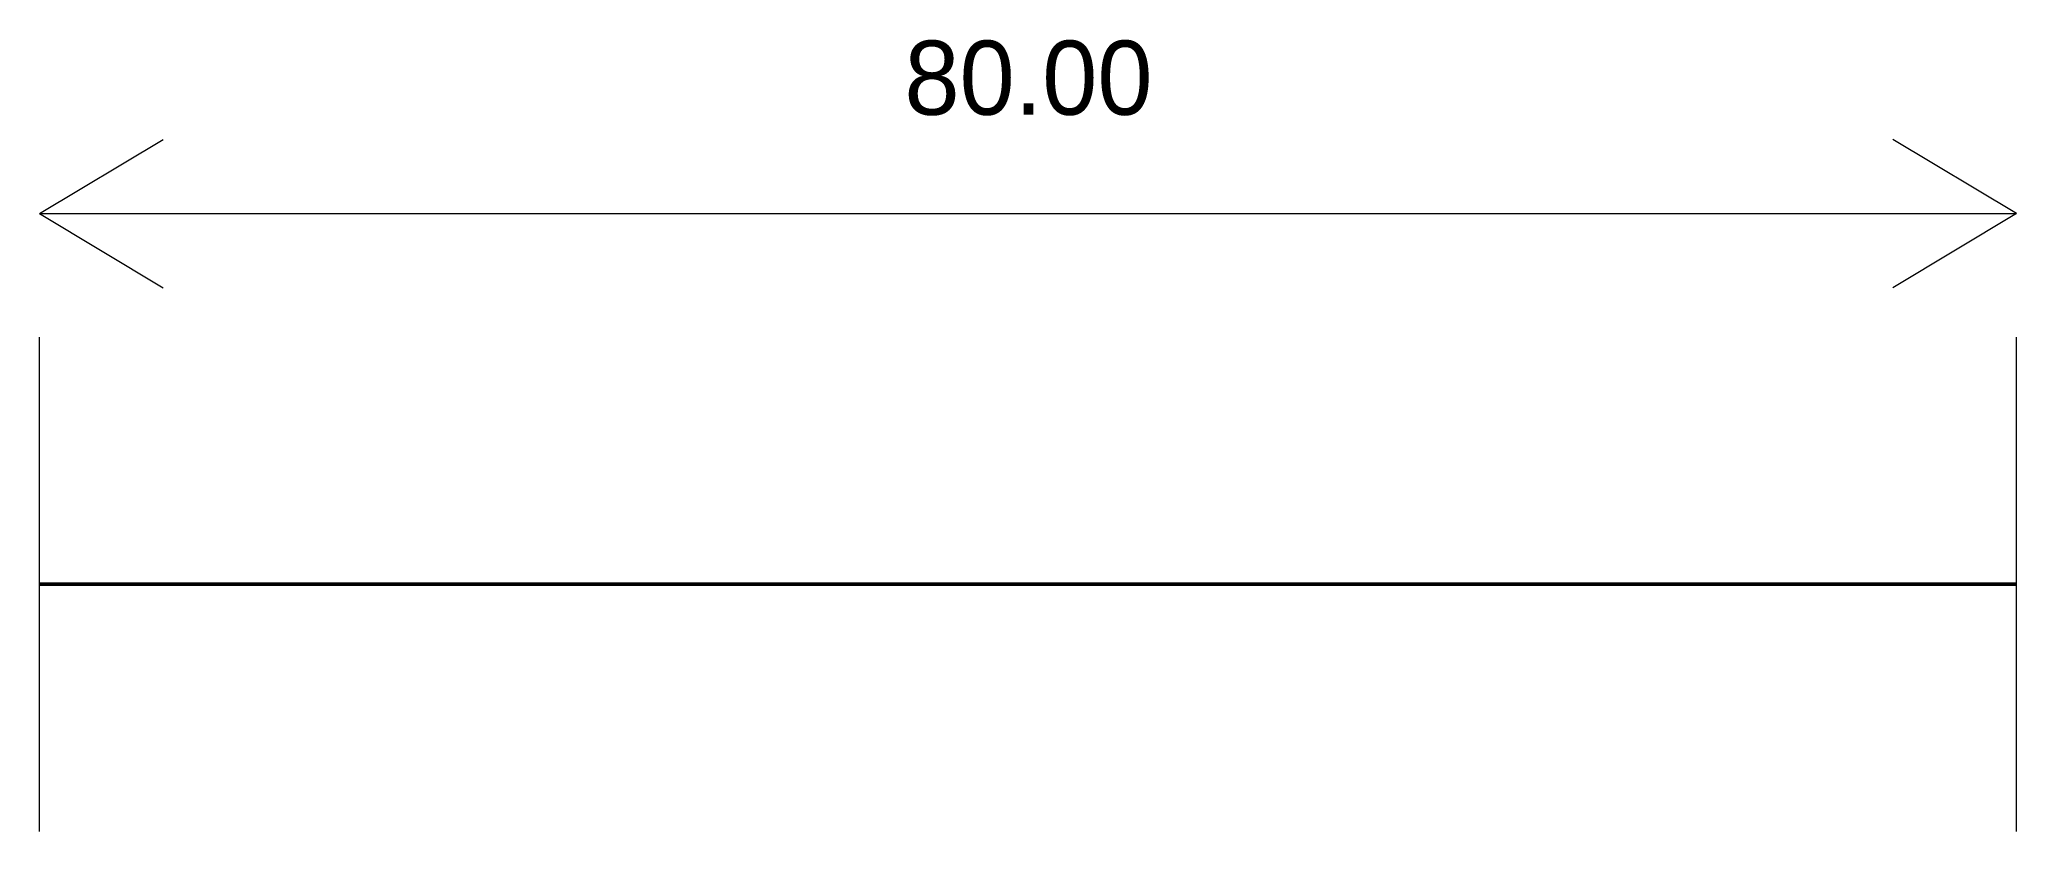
# Model space of a CAD drawing. Extents: x 10 to 90, y 0 to 32.
import ezdxf

# ---------------------------------------------------------------- set-up
doc = ezdxf.new("R2010")
doc.units = 0
doc.layers.add('Annotations', color=8, linetype='CONTINUOUS', lineweight=18)
doc.layers.add('Walls', color=5, linetype='CONTINUOUS', lineweight=50)

msp = doc.modelspace()

# ---------------------------------------------------------------- linework, layer by layer
at = {"layer": 'Annotations'}
for p, q in [((10, 25), (15, 28)), ((90, 25), (85, 28)), ((10, 25), (90, 25)), ((10, 25), (15, 22)), ((90, 25), (85, 22)), ((10, 0), (10, 20)), ((90, 0), (90, 20))]:
    msp.add_line(p, q, dxfattribs=at)
at = {"layer": 'Walls'}
msp.add_line((10, 10), (90, 10), dxfattribs=at)

# ---------------------------------------------------------------- texts
at = {"layer": 'Annotations'}
msp.add_text('80.00', height=3, dxfattribs=at).set_placement((45, 29))

doc.saveas('drawing.dxf')
